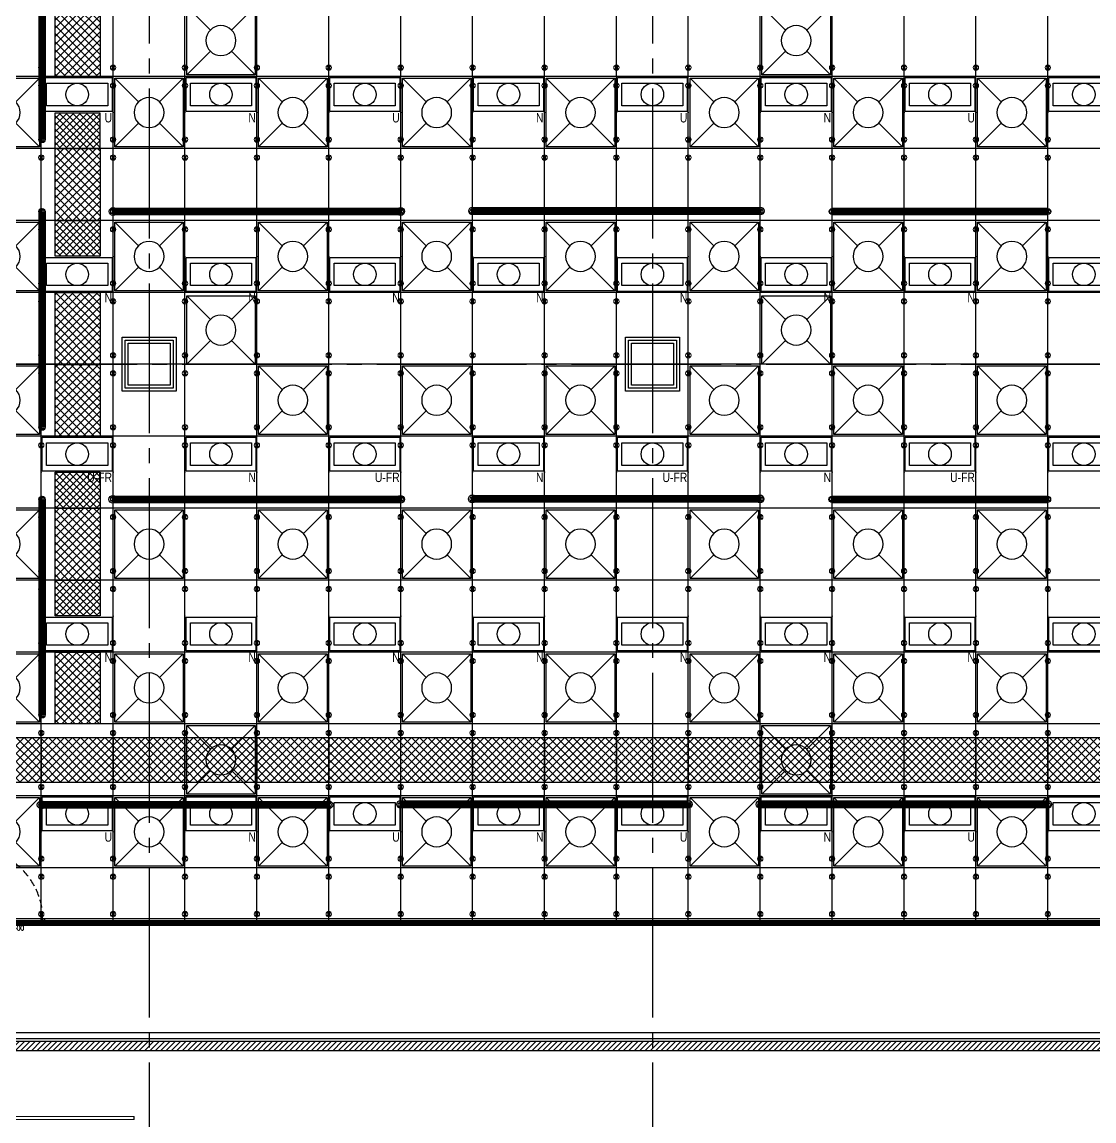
# Model space of a CAD drawing. Extents: x -17313 to 41501, y -1010 to 11880.
# Drawn here: x 20788 to 22577, y 1737 to 3571 of the extents above; entities that cross this region are included whole.
import ezdxf
from ezdxf.enums import TextEntityAlignment as Align

# ---------------------------------------------------------------- set-up
doc = ezdxf.new("R2010")
doc.units = 0
doc.header["$LTSCALE"] = 100
doc.linetypes.add('188K-SM-03-F10-ARCH-PA-Y2257103$0$AP5A-SM-03-F20-ARCH-PA-Y2230801+Y2230803$0$ALL-PA-TXT-Y2221201$0$DASHED', pattern=[19.05, 12.7, -6.35])
doc.linetypes.add('X-S-FAB-L10$0$COL-CEN-LIN', pattern=[3.25, 2.5, -0.25, 0.25, -0.25])
for name, color, linetype in [('0-xref', 8, 'Continuous'), ('188K-SM-03-F10-ARCH-CEIL-Y2257103$0$K-CEIL-4.2', 8, 'Continuous'), ('188K-SM-03-F10-ARCH-CEIL-Y2257103$0$K-CEIL-4.2-AREA', 8, 'Continuous'), ('188K-SM-03-F10-ARCH-PA-Y2257103$0$K-Door', 53, 'Continuous'), ('188K-SM-03-F10-ARCH-PA-Y2257103$0$K-P1S-4.2-單抗', 53, 'Continuous'), ('188K-SM-03-F10-ARCH-PA-Y2257103$0$K-岩棉 2hr 7.5-非抗', 53, 'Continuous'), ('188K-SM-06-F10-ELEC-LIGHT-Y2257103$0$E-LIGHT(W)-N', 253, 'Continuous'), ('188K-SM-06-F10-ELEC-LIGHT-Y2257103$0$E-LIGHT(W)-U FR', 253, 'Continuous'), ('188K-SM-06-F10-ELEC-LIGHT-Y2257103$0$E-LIGHT(W)-U XLPE', 253, 'Continuous'), ('188K-SM-06-F10-HVAC-FFU-Y2257103$0$AC-FFU-ULPA', 254, 'Continuous'), ('188K-SM-07-F15-ARCH-CATW-Y2257103$0$K-安全母索', 6, 'Continuous'), ('188K-SM-07-F15-ARCH-CATW-Y2257103$0$K-扶手', 160, 'Continuous'), ('188K-SM-07-F15-ARCH-CATW-Y2257103$0$K-貓道板-主走道', 171, 'Continuous'), ('188K-SM-07-F15-ARCH-CATW-Y2257103$0$K-貓道板-主走道VS燈具', 171, 'Continuous'), ('X-S-FAB-L10$0$0-DIM-TXT', 8, 'Continuous'), ('X-S-FAB-L10$0$BLOCK', 8, 'Continuous'), ('X-S-FAB-L10$0$CCL', 8, 'X-S-FAB-L10$0$COL-CEN-LIN'), ('X-S-FAB-L10$0$COL-S', 8, 'Continuous'), ('X-S-FAB-L10$0$HR', 8, 'Continuous'), ('X-S-FAB-L10$0$WALL_188K_IN', 8, 'Continuous')]:
    doc.layers.add(name, color=color, linetype=linetype)
doc.layers.add('188K-SM-03-F10-ARCH-CEIL-Y2257103$0$K-吊點-標準', color=8, linetype='Continuous', lineweight=9)
doc.layers.add('188K-SM-06-F10-ELEC-LIGHT-Y2257103$0$Defpoints-CAS', color=253, linetype='Continuous', plot=False)
doc.styles.add('188K-SM-03-F10-ARCH-PA-Y2257103$0$AP5A-SM-03-F20-ARCH-PA-Y2230801+Y2230803$0$ALL-PA-TXT-Y2221201$0$Standard', font='txt.shx', dxfattribs={"bigfont": 'chineset.shx'})
doc.styles.add('188K-SM-06-F10-ELEC-LIGHT-Y2257103$0$Standard', font='arial.ttf')
doc.styles.add('X-S-FAB-L10$0$CHINA', font='simplex.shx', dxfattribs={"width": 0.75, "bigfont": 'chineset.shx'})
doc.styles.add('X-S-FAB-L10$0$Standard', font='', dxfattribs={"width": 0.8})
doc.styles.add('X-S-FAB-L10$0$TG_NOTE_TEXT', font='simplex.shx', dxfattribs={"width": 0.75, "bigfont": 'chineset.shx'})
doc.styles.get('X-S-FAB-L10$0$Standard').set_extended_font_data('Microsoft JhengHei')
doc.linetypes.add('188K-SM-07-F15-ARCH-CATW-Y2257103$0$FENCELINE1', pattern='A,6.35,-2.54,[133,ltypeshp.shx,S=2.54,R=0,X=-2.54,Y=0],-2.54,25.4', length=36.83)

# ---------------------------------------------------------------- blocks, each defined once
blk = doc.blocks.new('X-S-FAB-L10$0$FAB2-L05')
at = {"layer": 'X-S-FAB-L10$0$CCL'}
for p, q in [((-5160, 11005), (-5160, 0)), ((-4320, 11005), (-4320, 0)), ((-26880, 3720), (1210, 3720))]:
    blk.add_line(p, q, dxfattribs=at)
at = {"layer": 'X-S-FAB-L10$0$COL-S'}
for points in [[(-5195, 3755), (-5125, 3755), (-5125, 3685), (-5195, 3685)], [(-4355, 3755), (-4285, 3755), (-4285, 3685), (-4355, 3685)]]:
    blk.add_lwpolyline(points, close=True, dxfattribs=at)
blk = doc.blocks.new('X-S-FAB-L10')
at = {"layer": 'X-S-FAB-L10$0$WALL_188K_IN'}
h = blk.add_hatch(dxfattribs=at)
h.set_pattern_fill('LINE', color=256, scale=2, angle=45)
h.set_pattern_definition([(45, (24216.6165, 1855), (-4.490128, 4.490128), [])])
h.paths.add_polyline_path([(17075, 1855), (24315, 1855), (24315, 1870), (17075, 1870)])
at = {"layer": 'X-S-FAB-L10$0$COL-S'}
for p, q in [((20965, 3035), (21035, 3035)), ((20965, 2965), (20965, 3035)), ((21035, 3035), (21035, 2965)), ((21805, 3035), (21875, 3035)), ((21805, 2965), (21805, 3035)), ((21875, 3035), (21875, 2965)), ((21035, 2965), (20965, 2965)), ((21875, 2965), (21805, 2965))]:
    blk.add_line(p, q, dxfattribs=at)
at = {"layer": 'X-S-FAB-L10$0$HR', "lineweight": 0}
for p, q in [((17215, 1745), (20975, 1745)), ((17220, 1740), (20975, 1740))]:
    blk.add_line(p, q, dxfattribs=at)
at = {"layer": 'X-S-FAB-L10$0$HR'}
blk.add_line((20975, 1740), (20975, 1745), dxfattribs=at)
at = {"layer": 'X-S-FAB-L10$0$WALL_188K_IN'}
blk.add_lwpolyline([(17075, 1855), (24315, 1855), (24315, 1870), (17075, 1870)], close=True, dxfattribs=at)
at = {"layer": 'X-S-FAB-L10$0$BLOCK'}
blk.add_blockref('X-S-FAB-L10$0$FAB2-L05', (26160, -720), dxfattribs=at)
at = {"style": 'X-S-FAB-L10$0$TG_NOTE_TEXT', "width": 0.5, "flags": 1}
for p in [(7463.3, 9020), (18268.3, 8649), (11197.8, 4800.2), (16485.8, 4800.2), (25420.3, 2635), (13360, 320, 0), (7463.3, -33.3)]:
    blk.add_attdef('WH', text='', height=20, dxfattribs=at).set_placement(p, align=Align.BOTTOM_LEFT)
at = {"width": 0.5}
for style, p in [('X-S-FAB-L10$0$TG_NOTE_TEXT', (7585, 9020)), ('X-S-FAB-L10$0$TG_NOTE_TEXT', (18390, 8649)), ('X-S-FAB-L10$0$TG_NOTE_TEXT', (11117.5, 4813.5)), ('X-S-FAB-L10$0$TG_NOTE_TEXT', (16607.5, 4813.5)), ('X-S-FAB-L10$0$TG_NOTE_TEXT', (25350, 2635)), ('X-S-FAB-L10$0$Standard', (13129.4, 325, 0)), ('X-S-FAB-L10$0$TG_NOTE_TEXT', (7585, -20))]:
    blk.add_attdef('DESC', text='', height=10, dxfattribs=dict(at, style=style)).set_placement(p, align=Align.BOTTOM_LEFT)
for tag, style, p in [('TYPE', 'X-S-FAB-L10$0$TG_NOTE_TEXT', (7619.3, 9020)), ('NO', 'X-S-FAB-L10$0$TG_NOTE_TEXT', (7650.1, 9020)), ('TYPE', 'X-S-FAB-L10$0$TG_NOTE_TEXT', (18424.2, 8649)), ('NO', 'X-S-FAB-L10$0$TG_NOTE_TEXT', (18455, 8649)), ('NO', 'X-S-FAB-L10$0$TG_NOTE_TEXT', (11088.6, 4813.5)), ('TYPE', 'X-S-FAB-L10$0$TG_NOTE_TEXT', (11151.8, 4813.5)), ('TYPE', 'X-S-FAB-L10$0$TG_NOTE_TEXT', (16641.8, 4813.5)), ('NO', 'X-S-FAB-L10$0$TG_NOTE_TEXT', (16672.6, 4813.5)), ('NO', 'X-S-FAB-L10$0$TG_NOTE_TEXT', (25313, 2635)), ('TYPE', 'X-S-FAB-L10$0$TG_NOTE_TEXT', (25350, 2635)), ('NO', 'X-S-FAB-L10$0$Standard', (13100, 320, 0)), ('TYPE', 'X-S-FAB-L10$0$Standard', (13129.4, 320, 0)), ('TYPE', 'X-S-FAB-L10$0$TG_NOTE_TEXT', (7619.3, -20)), ('NO', 'X-S-FAB-L10$0$TG_NOTE_TEXT', (7650.1, -20))]:
    blk.add_attdef(tag, text='', height=10, dxfattribs=dict(at, style=style)).set_placement(p, align=Align.BOTTOM_RIGHT)
at = {"style": 'X-S-FAB-L10$0$TG_NOTE_TEXT', "width": 0.5, "flags": 1}
for rotation, p in [(180, (43, 7480)), (180, (943, 7480)), (90, (24310, 3717.8)), (270, (17080, 1711.7))]:
    blk.add_attdef('WH', text='', height=20, rotation=rotation, dxfattribs=at).set_placement(p, align=Align.BOTTOM_LEFT)
at = {"width": 0.5}
for rotation, style, p in [(180, 'X-S-FAB-L10$0$Standard', (317.6, 7480)), (180, 'X-S-FAB-L10$0$Standard', (1217.6, 7480)), (90, 'X-S-FAB-L10$0$TG_NOTE_TEXT', (24310, 3647.5)), (270, 'X-S-FAB-L10$0$TG_NOTE_TEXT', (17080, 1605))]:
    blk.add_attdef('DESC', text='', height=10, rotation=rotation, dxfattribs=dict(at, style=style)).set_placement(p, align=Align.BOTTOM_LEFT)
for tag, rotation, style, p in [('TYPE', 180, 'X-S-FAB-L10$0$Standard', (317.6, 7480)), ('NO', 180, 'X-S-FAB-L10$0$Standard', (347, 7480)), ('TYPE', 180, 'X-S-FAB-L10$0$Standard', (1217.6, 7480)), ('NO', 180, 'X-S-FAB-L10$0$Standard', (1247, 7480)), ('TYPE', 90, 'X-S-FAB-L10$0$TG_NOTE_TEXT', (24310, 3647.5)), ('NO', 90, 'X-S-FAB-L10$0$TG_NOTE_TEXT', (24310, 3610.5)), ('TYPE', 270, 'X-S-FAB-L10$0$TG_NOTE_TEXT', (17080, 1605)), ('NO', 270, 'X-S-FAB-L10$0$TG_NOTE_TEXT', (17080, 1573))]:
    blk.add_attdef(tag, text='', height=10, rotation=rotation, dxfattribs=dict(at, style=style)).set_placement(p, align=Align.BOTTOM_RIGHT)
at = {"layer": 'X-S-FAB-L10$0$0-DIM-TXT', "style": 'X-S-FAB-L10$0$CHINA', "width": 0.75}
for p in [(667.4, 7855.1, -2689.4), (22627.4, 6728.8), (25644.7, 6728.8), (24778.8, 5569.1), (1118.3, 4980), (417.8, 4594.6), (23874.8, 4355), (22927.4, 4330.1), (23749.9, 3901.4), (417.8, 3765.2), (1118.3, 3730), (417.8, 3115.8), (536.9, 2227.8), (16909, 1782.7), (888.4, 880.5), (16977.4, 750), (18878.8, 750), (25641.2, 553.2), (21364, 526.9)]:
    blk.add_attdef('HIG', text='', height=80, dxfattribs=at).set_placement(p, align=Align.MIDDLE_LEFT)
blk = doc.blocks.new('188K-SM-03-F10-ARCH-CEIL-Y2257103$0$A$C2CA95053')
h = blk.add_hatch(color=256)
edge = h.paths.add_edge_path()
edge.add_arc((0, 0), 0.5, 0, 360)
for p, q in [((3.2, 3.2), (-3.2, -3.2)), ((3.2, -3.2), (-3.2, 3.2))]:
    blk.add_line(p, q)
blk.add_lwpolyline([(-1.6, 2.5), (-1.6, -2.5), (1.6, -2.5), (1.6, 2.5)], close=True)
for radius in [4.5, 0.5]:
    blk.add_circle((0, 0), radius)
blk = doc.blocks.new('188K-SM-03-F10-ARCH-CEIL-Y2257103$0$天花板吊點-附調整片 - 3_8_螺桿吊架 100 mm 高調整片-V1-1FL')
blk.add_blockref('188K-SM-03-F10-ARCH-CEIL-Y2257103$0$A$C2CA95053', (0, 0))
blk = doc.blocks.new('188K-SM-03-F10-ARCH-CEIL-Y2257103')
at = {"layer": '188K-SM-03-F10-ARCH-CEIL-Y2257103$0$K-CEIL-4.2'}
for p, q in [((20820, 2067.7), (20820, 7317.2)), ((20940, 2067.7), (20940, 7317.2)), ((21060, 2067.7), (21060, 7317.2)), ((21180, 2067.7), (21180, 7317.2)), ((21300, 2067.7), (21300, 5952.2)), ((21420, 2067.7), (21420, 5952.2)), ((21540, 2067.7), (21540, 5952.2)), ((21660, 2067.7), (21660, 5952.2)), ((21780, 2067.7), (21780, 5952.2)), ((21900, 2067.7), (21900, 5952.2)), ((22020, 2067.7), (22020, 5952.2)), ((22140, 2067.7), (22140, 5952.2)), ((22260, 2067.7), (22260, 5952.2)), ((22380, 2067.7), (22380, 5952.2)), ((22500, 2067.7), (22500, 5952.2)), ((24297.2, 3480), (1850, 3480)), ((24297.2, 3360), (1847.7, 3360)), ((24297.2, 3240), (1847.7, 3240)), ((24297.2, 3120), (1847.7, 3120)), ((24297.2, 3000), (1847.7, 3000)), ((24297.2, 2880), (1847.7, 2880)), ((24297.2, 2760), (1847.7, 2760)), ((24297.2, 2640), (1847.7, 2640)), ((24297.2, 2520), (1847.7, 2520)), ((24297.2, 2400), (1847.7, 2400)), ((24297.2, 2280), (6382.5, 2280)), ((24297.2, 2160), (6382.5, 2160))]:
    blk.add_line(p, q, dxfattribs=at)
at = {"layer": '188K-SM-03-F10-ARCH-CEIL-Y2257103$0$K-CEIL-4.2-AREA', "elevation": 0}
blk.add_lwpolyline([(19317.2, 7317.2), (21180, 7317.2), (21180, 5952.2), (24297.2, 5952.2), (24297.2, 5582.7), (23572.2, 5582.7), (23572.2, 5037.7), (23502.2, 5037.7), (23502.2, 4552.7), (23467.2, 4552.7), (23467.2, 3569.7), (24297.2, 3569.7), (24297.2, 2067.7), (16747.2, 2067.7)], dxfattribs=at)
at = {"layer": '188K-SM-03-F10-ARCH-CEIL-Y2257103$0$K-CEIL-4.2-AREA'}
for points in [[(20965, 3035), (21035, 3035), (21035, 2965), (20965, 2965)], [(21805, 3035), (21875, 3035), (21875, 2965), (21805, 2965)]]:
    blk.add_lwpolyline(points, close=True, dxfattribs=at)
at = {"layer": '188K-SM-03-F10-ARCH-CEIL-Y2257103$0$K-吊點-標準', "color": 170, "lineweight": 18, "rotation": 179.9999999999997}
for p in [(20820, 3495), (20940, 3495), (21060, 3495), (21180, 3495), (21300, 3495), (21420, 3495), (21540, 3495), (21660, 3495), (21780, 3495), (21900, 3495), (22020, 3495), (22140, 3495), (22260, 3495), (22380, 3495), (22500, 3495), (20820, 3465), (20940, 3465), (21060, 3465), (21180, 3465), (21300, 3465), (21420, 3465), (21540, 3465), (21660, 3465), (21780, 3465), (21900, 3465), (22020, 3465), (22140, 3465), (22260, 3465), (22380, 3465), (22500, 3465), (20820, 3375), (20940, 3375), (21060, 3375), (21180, 3375), (21300, 3375), (21420, 3375), (21540, 3375), (21660, 3375), (21780, 3375), (21900, 3375), (22020, 3375), (22140, 3375), (22260, 3375), (22380, 3375), (22500, 3375), (20820, 3345), (20940, 3345), (21060, 3345), (21180, 3345), (21300, 3345), (21420, 3345), (21540, 3345), (21660, 3345), (21780, 3345), (21900, 3345), (22020, 3345), (22140, 3345), (22260, 3345), (22380, 3345), (22500, 3345), (20820, 3255), (20940, 3255), (21060, 3255), (21180, 3255), (21300, 3255), (21420, 3255), (21540, 3255), (21660, 3255), (21780, 3255), (21900, 3255), (22020, 3255), (22140, 3255), (22260, 3255), (22380, 3255), (22500, 3255), (20820, 3225), (20940, 3225), (21060, 3225), (21180, 3225), (21300, 3225), (21420, 3225), (21540, 3225), (21660, 3225), (21780, 3225), (21900, 3225), (22020, 3225), (22140, 3225), (22260, 3225), (22380, 3225), (22500, 3225), (20820, 3135), (20940, 3135), (21060, 3135), (21180, 3135), (21300, 3135), (21420, 3135), (21540, 3135), (21660, 3135), (21780, 3135), (21900, 3135), (22020, 3135), (22140, 3135), (22260, 3135), (22380, 3135), (22500, 3135), (20820, 3105), (20940, 3105), (21060, 3105), (21180, 3105), (21300, 3105), (21420, 3105), (21540, 3105), (21660, 3105), (21780, 3105), (21900, 3105), (22020, 3105), (22140, 3105), (22260, 3105), (22380, 3105), (22500, 3105), (20820, 3015), (20940, 3015), (21060, 3015), (21180, 3015), (21300, 3015), (21420, 3015), (21540, 3015), (21660, 3015), (21780, 3015), (21900, 3015), (22020, 3015), (22140, 3015), (22260, 3015), (22380, 3015), (22500, 3015), (20820, 2985), (20940, 2985), (21060, 2985), (21180, 2985), (21300, 2985), (21420, 2985), (21540, 2985), (21660, 2985), (21780, 2985), (21900, 2985), (22020, 2985), (22140, 2985), (22260, 2985), (22380, 2985), (22500, 2985), (20820, 2895), (20940, 2895), (21060, 2895), (21180, 2895), (21300, 2895), (21420, 2895), (21540, 2895), (21660, 2895), (21780, 2895), (21900, 2895), (22020, 2895), (22140, 2895), (22260, 2895), (22380, 2895), (22500, 2895), (20820, 2865), (20940, 2865), (21060, 2865), (21180, 2865), (21300, 2865), (21420, 2865), (21540, 2865), (21660, 2865), (21780, 2865), (21900, 2865), (22020, 2865), (22140, 2865), (22260, 2865), (22380, 2865), (22500, 2865), (20820, 2775), (20940, 2775), (21060, 2775), (21180, 2775), (21300, 2775), (21420, 2775), (21540, 2775), (21660, 2775), (21780, 2775), (21900, 2775), (22020, 2775), (22140, 2775), (22260, 2775), (22380, 2775), (22500, 2775), (20820, 2745), (20940, 2745), (21060, 2745), (21180, 2745), (21300, 2745), (21420, 2745), (21540, 2745), (21660, 2745), (21780, 2745), (21900, 2745), (22020, 2745), (22140, 2745), (22260, 2745), (22380, 2745), (22500, 2745), (20820, 2655), (20940, 2655), (21060, 2655), (21180, 2655), (21300, 2655), (21420, 2655), (21540, 2655), (21660, 2655), (21780, 2655), (21900, 2655), (22020, 2655), (22140, 2655), (22260, 2655), (22380, 2655), (22500, 2655), (20820, 2625), (20940, 2625), (21060, 2625), (21180, 2625), (21300, 2625), (21420, 2625), (21540, 2625), (21660, 2625), (21780, 2625), (21900, 2625), (22020, 2625), (22140, 2625), (22260, 2625), (22380, 2625), (22500, 2625), (20820, 2535), (20940, 2535), (21060, 2535), (21180, 2535), (21300, 2535), (21420, 2535), (21540, 2535), (21660, 2535), (21780, 2535), (21900, 2535), (22020, 2535), (22140, 2535), (22260, 2535), (22380, 2535), (22500, 2535), (20820, 2505), (20940, 2505), (21060, 2505), (21180, 2505), (21300, 2505), (21420, 2505), (21540, 2505), (21660, 2505), (21780, 2505), (21900, 2505), (22020, 2505), (22140, 2505), (22260, 2505), (22380, 2505), (22500, 2505), (20820, 2415), (20940, 2415), (21060, 2415), (21180, 2415), (21300, 2415), (21420, 2415), (21540, 2415), (21660, 2415), (21780, 2415), (21900, 2415), (22020, 2415), (22140, 2415), (22260, 2415), (22380, 2415), (22500, 2415), (20820, 2385), (20940, 2385), (21060, 2385), (21180, 2385), (21300, 2385), (21420, 2385), (21540, 2385), (21660, 2385), (21780, 2385), (21900, 2385), (22020, 2385), (22140, 2385), (22260, 2385), (22380, 2385), (22500, 2385), (20820, 2295), (20940, 2295), (21060, 2295), (21180, 2295), (21300, 2295), (21420, 2295), (21540, 2295), (21660, 2295), (21780, 2295), (21900, 2295), (22020, 2295), (22140, 2295), (22260, 2295), (22380, 2295), (22500, 2295), (20820, 2265), (20940, 2265), (21060, 2265), (21180, 2265), (21300, 2265), (21420, 2265), (21540, 2265), (21660, 2265), (21780, 2265), (21900, 2265), (22020, 2265), (22140, 2265), (22260, 2265), (22380, 2265), (22500, 2265), (20820, 2175), (20940, 2175), (21060, 2175), (21180, 2175), (21300, 2175), (21420, 2175), (21540, 2175), (21660, 2175), (21780, 2175), (21900, 2175), (22020, 2175), (22140, 2175), (22260, 2175), (22380, 2175), (22500, 2175), (20820, 2145), (20940, 2145), (21060, 2145), (21180, 2145), (21300, 2145), (21420, 2145), (21540, 2145), (21660, 2145), (21780, 2145), (21900, 2145), (22020, 2145), (22140, 2145), (22260, 2145), (22380, 2145), (22500, 2145), (20820, 2082.7, 0), (20940, 2082.7, 0), (21060, 2082.7, 0), (21180, 2082.7, 0), (21300, 2082.7, 0), (21420, 2082.7, 0), (21540, 2082.7, 0), (21660, 2082.7, 0), (21780, 2082.7, 0), (21900, 2082.7, 0), (22020, 2082.7, 0), (22140, 2082.7, 0), (22260, 2082.7, 0), (22380, 2082.7, 0), (22500, 2082.7, 0)]:
    blk.add_blockref('188K-SM-03-F10-ARCH-CEIL-Y2257103$0$天花板吊點-附調整片 - 3_8_螺桿吊架 100 mm 高調整片-V1-1FL', p, dxfattribs=at)
blk = doc.blocks.new('188K-SM-06-F10-HVAC-FFU-Y2257103$0$H-FU-U-12x12')
for p, q in [((423, 777), (28, 1172)), ((777, 777), (1172, 1172)), ((28, 28), (423, 423)), ((1172, 28), (777, 423))]:
    blk.add_line(p, q)
blk.add_lwpolyline([(1172, 28), (1172, 1172), (28, 1172), (28, 28)], close=True)
blk.add_circle((600, 600), 250)
blk = doc.blocks.new('188K-SM-06-F10-HVAC-FFU-Y2257103')
at = {"layer": '188K-SM-06-F10-HVAC-FFU-Y2257103$0$AC-FFU-ULPA', "xscale": -0.09999999999999432, "yscale": 0.09999999999999432, "zscale": 0.09999999999999432}
for p in [(21180, 3480), (22140, 3480), (20820, 3360), (21060, 3360), (21300, 3360), (21540, 3360), (21780, 3360), (22020, 3360), (22260, 3360), (22500, 3360), (20820, 3120), (21060, 3120), (21300, 3120), (21540, 3120), (21780, 3120), (22020, 3120), (22260, 3120), (22500, 3120), (21180, 2997.2), (22140, 2997.2), (20820, 2880), (21300, 2880), (21540, 2880), (21780, 2880), (22020, 2880), (22260, 2880), (22500, 2880), (20820, 2640), (21060, 2640), (21300, 2640), (21540, 2640), (21780, 2640), (22020, 2640), (22260, 2640), (22500, 2640), (20820, 2400), (21060, 2400), (21300, 2400), (21540, 2400), (21780, 2400), (22020, 2400), (22260, 2400), (22500, 2400), (21180, 2280), (22140, 2280), (20820, 2160), (21060, 2160), (21300, 2160), (21540, 2160), (21780, 2160), (22020, 2160), (22260, 2160), (22500, 2160)]:
    blk.add_blockref('188K-SM-06-F10-HVAC-FFU-Y2257103$0$H-FU-U-12x12', p, dxfattribs=at)
blk = doc.blocks.new('*U267')
for points in [[(-58.3, -28.3), (-58.3, 28.3), (58.3, 28.3), (58.3, -28.3)], [(-51, -18.8), (-51, 18.8), (51, 18.8), (51, -18.8)]]:
    blk.add_lwpolyline(points, close=True)
blk.add_circle((0, 0), 18.8)
at = {"layer": '188K-SM-06-F10-ELEC-LIGHT-Y2257103$0$Defpoints-CAS'}
for p in [(-60, 30), (60, 30), (-60, -30), (60, -30)]:
    blk.add_point(p, dxfattribs=at)
at = {"style": '188K-SM-06-F10-ELEC-LIGHT-Y2257103$0$Standard', "width": 0.8}
blk.add_text('N', height=15.5, dxfattribs=at).set_placement((58.3, -38.7), align=Align.MIDDLE_RIGHT)
blk = doc.blocks.new('*U445')
at = {"layer": '188K-SM-06-F10-ELEC-LIGHT-Y2257103$0$E-LIGHT(W)-N'}
blk.add_blockref('*U267', (0, 8.3), dxfattribs=at)
blk = doc.blocks.new('*U444')
at = {"color": 0, "linetype": 'ByBlock', "lineweight": -2, "transparency": 16777216}
for p in [(5760, 0), (6240, 0), (6720, 0), (7200, 0)]:
    blk.add_blockref('*U445', p, dxfattribs=at)
blk = doc.blocks.new('*U266')
for points in [[(-58.3, -28.3), (-58.3, 28.3), (58.3, 28.3), (58.3, -28.3)], [(-51, -18.8), (-51, 18.8), (51, 18.8), (51, -18.8)]]:
    blk.add_lwpolyline(points, close=True)
blk.add_circle((0, 0), 18.8)
at = {"layer": '188K-SM-06-F10-ELEC-LIGHT-Y2257103$0$Defpoints-CAS'}
for p in [(-60, 30), (60, 30), (-60, -30), (60, -30)]:
    blk.add_point(p, dxfattribs=at)
at = {"style": '188K-SM-06-F10-ELEC-LIGHT-Y2257103$0$Standard', "width": 0.8}
blk.add_text('U', height=15.5, dxfattribs=at).set_placement((58.3, -38.7), align=Align.MIDDLE_RIGHT)
blk = doc.blocks.new('*U447')
at = {"layer": '188K-SM-06-F10-ELEC-LIGHT-Y2257103$0$E-LIGHT(W)-U XLPE'}
blk.add_blockref('*U266', (0, 8.3), dxfattribs=at)
blk = doc.blocks.new('*U446')
at = {"color": 0, "linetype": 'ByBlock', "lineweight": -2, "transparency": 16777216}
for p in [(5760, 0), (6240, 0), (6720, 0), (7200, 0)]:
    blk.add_blockref('*U447', p, dxfattribs=at)
blk = doc.blocks.new('*U453')
at = {"layer": '188K-SM-06-F10-ELEC-LIGHT-Y2257103$0$E-LIGHT(W)-N'}
blk.add_blockref('*U267', (0, 8.3), dxfattribs=at)
blk = doc.blocks.new('*U452')
at = {"color": 0, "linetype": 'ByBlock', "lineweight": -2, "transparency": 16777216}
for p in [(5760, 0), (6000, 0), (6240, 0), (6480, 0), (6720, 0), (6960, 0), (7200, 0), (7440, 0)]:
    blk.add_blockref('*U453', p, dxfattribs=at)
blk = doc.blocks.new('*U258')
for points in [[(-58.3, -28.3), (-58.3, 28.3), (58.3, 28.3), (58.3, -28.3)], [(-51, -18.8), (-51, 18.8), (51, 18.8), (51, -18.8)]]:
    blk.add_lwpolyline(points, close=True)
blk.add_circle((0, 0), 18.8)
at = {"layer": '188K-SM-06-F10-ELEC-LIGHT-Y2257103$0$Defpoints-CAS'}
for p in [(-60, 30), (60, 30), (-60, -30), (60, -30)]:
    blk.add_point(p, dxfattribs=at)
at = {"style": '188K-SM-06-F10-ELEC-LIGHT-Y2257103$0$Standard', "width": 0.8}
blk.add_text('U-FR', height=15.53, dxfattribs=at).set_placement((58.3, -38.7), align=Align.MIDDLE_RIGHT)
blk = doc.blocks.new('*U455')
at = {"layer": '188K-SM-06-F10-ELEC-LIGHT-Y2257103$0$E-LIGHT(W)-U FR'}
blk.add_blockref('*U258', (0, 8.3), dxfattribs=at)
blk = doc.blocks.new('*U454')
at = {"color": 0, "linetype": 'ByBlock', "lineweight": -2, "transparency": 16777216}
for p in [(5760, 0), (6240, 0), (6720, 0), (7200, 0)]:
    blk.add_blockref('*U455', p, dxfattribs=at)
blk = doc.blocks.new('*U449')
at = {"layer": '188K-SM-06-F10-ELEC-LIGHT-Y2257103$0$E-LIGHT(W)-N'}
blk.add_blockref('*U267', (0, 8.3), dxfattribs=at)
blk = doc.blocks.new('*U448')
at = {"color": 0, "linetype": 'ByBlock', "lineweight": -2, "transparency": 16777216}
for p in [(5760, 0), (6240, 0), (6720, 0), (7200, 0)]:
    blk.add_blockref('*U449', p, dxfattribs=at)
blk = doc.blocks.new('*U451')
at = {"layer": '188K-SM-06-F10-ELEC-LIGHT-Y2257103$0$E-LIGHT(W)-N'}
blk.add_blockref('*U267', (0, 8.3), dxfattribs=at)
blk = doc.blocks.new('*U450')
at = {"color": 0, "linetype": 'ByBlock', "lineweight": -2, "transparency": 16777216}
for p in [(5760, 0), (6000, 0), (6240, 0), (6480, 0), (6720, 0), (6960, 0), (7200, 0), (7440, 0)]:
    blk.add_blockref('*U451', p, dxfattribs=at)
blk = doc.blocks.new('*U457')
at = {"layer": '188K-SM-06-F10-ELEC-LIGHT-Y2257103$0$E-LIGHT(W)-N'}
blk.add_blockref('*U267', (0, 8.3), dxfattribs=at)
blk = doc.blocks.new('*U456')
at = {"color": 0, "linetype": 'ByBlock', "lineweight": -2, "transparency": 16777216}
for p in [(5760, 0), (6240, 0), (6720, 0), (7200, 0)]:
    blk.add_blockref('*U457', p, dxfattribs=at)
blk = doc.blocks.new('*U459')
at = {"layer": '188K-SM-06-F10-ELEC-LIGHT-Y2257103$0$E-LIGHT(W)-U XLPE'}
blk.add_blockref('*U266', (0, 8.3), dxfattribs=at)
blk = doc.blocks.new('*U458')
at = {"color": 0, "linetype": 'ByBlock', "lineweight": -2, "transparency": 16777216}
for p in [(5760, 0), (6240, 0), (6720, 0), (7200, 0)]:
    blk.add_blockref('*U459', p, dxfattribs=at)
blk = doc.blocks.new('188K-SM-06-F10-ELEC-LIGHT-Y2257103')
for name, p in [('*U446', (15120, 3441.7)), ('*U444', (15360, 3441.7)), ('*U452', (15120, 3141.7)), ('*U454', (15120, 2841.7)), ('*U448', (15360, 2841.7)), ('*U450', (15120, 2541.7)), ('*U458', (15120, 2241.7)), ('*U456', (15360, 2241.7))]:
    blk.add_blockref(name, p)
blk = doc.blocks.new('188K-SM-03-F10-ARCH-PA-Y2257103$0$單開庫板門-1200x2400)圓型拉環鎖+輔助鎖)')
at = {"ltscale": 0.1}
for p, q in [((26008.6, -11403.6), (26004.5, -11403.6)), ((26004.5, -11403.6), (26004.5, -11414.1)), ((26008.6, -11414.1), (26008.6, -11403.6)), ((26004.5, -11414.1), (26004.5, -11415.3)), ((26004.5, -11414.1), (26008.6, -11414.1)), ((26004.5, -11415.4), (26004.6, -11415.5)), ((26008.6, -11414), (26004.6, -11414)), ((26004.6, -11414.3), (26004.6, -11414.2)), ((26004.6, -11415.3), (26004.6, -11414.5)), ((26004.7, -11414.1), (26006.5, -11414.1)), ((26005.1, -11414.4), (26004.7, -11414.4)), ((26004.7, -11414.5), (26005.1, -11414.5)), ((26004.7, -11414.5), (26004.7, -11506)), ((26004.7, -11506), (26004.7, -11414.5)), ((26004.7, -11414.5), (26004.7, -11414.5)), ((26004.7, -11415.4), (26004.7, -11415.3)), ((26005.2, -11414.4), (26005.2, -11414.4)), ((26006.5, -11414.1), (26006.6, -11414.1)), ((26006.6, -11414.1), (26006.6, -11414.1)), ((26006.6, -11414.1), (26008.4, -11414.1)), ((26008.4, -11414.4), (26008, -11414.4)), ((26008, -11414.4), (26008, -11414.4)), ((26008, -11414.5), (26008.4, -11414.5)), ((26008.4, -11506), (26008.4, -11414.5)), ((26008.4, -11414.5), (26008.4, -11414.5)), ((26008.4, -11414.5), (26008.4, -11506)), ((26008.4, -11415.3), (26008.4, -11415.4)), ((26008.5, -11414.2), (26008.5, -11414.3)), ((26008.5, -11414.5), (26008.5, -11415.3)), ((26008.5, -11415.5), (26008.6, -11415.4)), ((26008.6, -11415.3), (26008.6, -11414.1)), ((26008.6, -11506.4), (26004.5, -11506.4)), ((26004.5, -11506.4), (26004.5, -11518)), ((26004.7, -11506), (26004.7, -11506)), ((26008.4, -11506), (26008.4, -11506)), ((26008.6, -11518), (26008.6, -11506.4)), ((25999.5, -11519.7), (25999.5, -11523.2)), ((26002.5, -11519.1), (26000, -11519.1)), ((26000, -11523.7), (26002.4, -11523.7)), ((26002.4, -11523.7), (26004.1, -11522.6)), ((26002.9, -11518.5), (26002.6, -11518.5)), ((26002.6, -11518.5), (26002.6, -11521)), ((26002.6, -11521.9), (26002.6, -11519.3)), ((26002.6, -11521), (26002.9, -11521)), ((26003.4, -11521.9), (26002.6, -11521.9)), ((26002.9, -11521), (26002.9, -11518.5)), ((26003.3, -11522.2), (26003.3, -11522)), ((26003.3, -11522), (26003.4, -11522)), ((26004, -11522.2), (26003.3, -11522.2)), ((26008.3, -11517.5), (26003.6, -11517.5)), ((26003.6, -11517.5), (26003.6, -11517.7)), ((26003.6, -11517.7), (26008.3, -11517.7)), ((26004.1, -11521.9), (26003.9, -11521.9)), ((26003.9, -11522), (26004, -11522)), ((26004, -11522), (26004, -11522.2)), ((26004.2, -11522.4), (26004.2, -11521.9)), ((26004.5, -11518), (26008.6, -11518)), ((26008.3, -11517.7), (26008.3, -11517.5)), ((26114.8, -11521.9), (26115.1, -11521.9)), ((26114.8, -11522.4), (26114.8, -11521.9)), ((26114.9, -11522), (26114.9, -11522.2)), ((26115.1, -11522), (26114.9, -11522)), ((26114.9, -11522.2), (26115.7, -11522.2)), ((26116.6, -11523.7), (26114.9, -11522.6)), ((26115.5, -11521.9), (26116.3, -11521.9)), ((26115.7, -11522), (26115.5, -11522)), ((26115.7, -11522.2), (26115.7, -11522)), ((26116.3, -11521.9), (26116.3, -11519.3)), ((26116.5, -11519.1), (26119, -11519.1)), ((26119, -11523.7), (26116.6, -11523.7)), ((26119.5, -11519.7), (26119.5, -11523.2))]:
    blk.add_line(p, q, dxfattribs=at)
blk.add_lwpolyline([(26006.6, -11506.4), (26006.5, -11506.3), (26004.7, -11506.3, -0.414214), (26004.6, -11506.3), (26004.6, -11506.1, -0.414214), (26004.7, -11506.1), (26005.1, -11506.1, 0.414214), (26005.2, -11506.1), (26005.2, -11506, 0.414214), (26005.1, -11506), (26004.7, -11506, -0.414214), (26004.6, -11506), (26004.6, -11505.2, -0.414214), (26004.7, -11505.2), (26004.7, -11505.2, 0.414214), (26004.7, -11505.2), (26004.7, -11505, 0.72636), (26004.6, -11505), (26004.5, -11505.1, 0.158507), (26004.5, -11505.2), (26004.5, -11506.4, 0.414214), (26004.6, -11506.5), (26008.6, -11506.5, 0.414214), (26008.6, -11506.4), (26008.6, -11505.2, 0.158507), (26008.6, -11505.1), (26008.5, -11505, 0.72636), (26008.4, -11505), (26008.4, -11505.2, 0.414214), (26008.5, -11505.2, -0.414214), (26008.5, -11505.2), (26008.5, -11506, -0.414214), (26008.4, -11506), (26008, -11506, 0.414214), (26008, -11506), (26008, -11506.1, 0.414214), (26008, -11506.1), (26008.4, -11506.1, -0.414214), (26008.5, -11506.1), (26008.5, -11506.3, -0.414214), (26008.4, -11506.3), (26006.6, -11506.3)], format="xyb", close=True, dxfattribs=at)
for points in [[(25999.5, -11518.9), (25999.5, -11523.9)], [(26119.5, -11518.9), (26119.5, -11523.9)]]:
    blk.add_lwpolyline(points)
at = {"linetype": '188K-SM-03-F10-ARCH-PA-Y2257103$0$AP5A-SM-03-F20-ARCH-PA-Y2230801+Y2230803$0$ALL-PA-TXT-Y2221201$0$DASHED', "ltscale": 0.01}
blk.add_arc((26001.1, -11518.7), 115.3, 359.8531, 85.8135, dxfattribs=at)
at = {"ltscale": 0.1}
for centre, radius, start, end in [((26004.6, -11414.1), 0.0313, 90, 180), ((26004.6, -11415.3), 0.0313, 180, 216.0274), ((26004.7, -11414.2), 0.0313, 90, 180), ((26004.7, -11414.3), 0.0313, 180, 270), ((26004.7, -11414.5), 0.0313, 90, 180), ((26004.7, -11415.3), 0.0209, 180, 270), ((26004.7, -11415.4), 0.0313, 216.0274, 360), ((26004.7, -11415.3), 0.0209, 360, 90), ((26005.1, -11414.4), 0.0313, 270, 0), ((26005.1, -11414.4), 0.0313, 0, 90), ((26008, -11414.4), 0.0313, 90, 180), ((26008, -11414.4), 0.0313, 180, 270), ((26008.4, -11414.2), 0.0313, 360, 90), ((26008.4, -11414.3), 0.0313, 270, 0), ((26008.4, -11414.5), 0.0313, 0, 90), ((26008.5, -11415.3), 0.0209, 90, 180), ((26008.5, -11415.4), 0.0313, 180, 323.9726), ((26008.5, -11415.3), 0.0209, 270, 360), ((26008.6, -11414.1), 0.0313, 360, 90), ((26008.6, -11415.3), 0.0313, 323.9726, 360)]:
    blk.add_arc(centre, radius, start, end, dxfattribs=at)
for centre, major_axis, start_param, end_param in [((26000, -11519.7), (0.369, -0.369), 2.356194, 3.926991), ((26000, -11523.2), (-0.369, -0.369), 5.497787, 7.068583), ((26002.5, -11519.3), (0.111, -0.111), 7.068583, 8.63938), ((26003.4, -11521.9), (-0.0369, -0.0369), 0.785398, 3.926991), ((26003.9, -11521.9), (-0.0369, -0.0369), 3.926991, 7.068583), ((26004.1, -11521.9), (0.0369, -0.0369), 7.068583, 8.63938), ((26003.9, -11522.4), (0.221, -0.221), 6.162283, 7.068583), ((26114.8, -11521.9), (-0.0369, -0.0369), -2.356194, -0.785398), ((26115.1, -11522.4), (-0.221, -0.221), -0.785398, 0.120903), ((26115.1, -11521.9), (0.0369, -0.0369), -0.785398, 2.356194), ((26115.5, -11521.9), (0.0369, -0.0369), 2.356194, 5.497787), ((26116.5, -11519.3), (-0.111, -0.111), -2.356194, -0.785398), ((26119, -11519.7), (-0.369, -0.369), 2.356194, 3.926991), ((26119, -11523.2), (0.369, -0.369), -0.785398, 0.785398)]:
    blk.add_ellipse(centre, major_axis=major_axis, ratio=1, start_param=start_param, end_param=end_param, dxfattribs=at)
at = {"ltscale": 0.1, "extrusion": (0, 0, -1)}
blk.add_ellipse((26003.1, -11517.9), major_axis=(-0.516, 0.516), ratio=1, start_param=5.497787, end_param=11.780972, dxfattribs=at)
at = {"color": 8, "ltscale": 0.1, "style": '188K-SM-03-F10-ARCH-PA-Y2257103$0$AP5A-SM-03-F20-ARCH-PA-Y2230801+Y2230803$0$ALL-PA-TXT-Y2221201$0$Standard', "width": 0.85}
blk.add_text('1200*2400', height=8, dxfattribs=at).set_placement((26058.4, -11534.4), align=Align.MIDDLE_CENTER)
blk = doc.blocks.new('188K-SM-03-F10-ARCH-PA-Y2257103')
at = {"layer": '188K-SM-03-F10-ARCH-PA-Y2257103$0$K-P1S-4.2-單抗'}
for p, q in [((24300, 2075), (17090, 2075, 0)), ((24300, 2070, 0), (17090, 2070, 0))]:
    blk.add_line(p, q, dxfattribs=at)
for points in [[(20955, 3045), (21045, 3045), (21045, 2955), (20955, 2955)], [(21795, 3045), (21885, 3045), (21885, 2955), (21795, 2955)], [(20960, 3040), (21040, 3040), (21040, 2960), (20960, 2960)], [(21800, 3040), (21880, 3040), (21880, 2960), (21800, 2960)]]:
    blk.add_lwpolyline(points, close=True, dxfattribs=at)
at = {"layer": '188K-SM-03-F10-ARCH-PA-Y2257103$0$K-岩棉 2hr 7.5-非抗'}
for p, q in [((17075, 1885, 0), (24315, 1885, 0)), ((17075, 1875, 0), (24315, 1875))]:
    blk.add_line(p, q, dxfattribs=at)
at = {"layer": '188K-SM-03-F10-ARCH-PA-Y2257103$0$K-Door'}
blk.add_blockref('188K-SM-03-F10-ARCH-PA-Y2257103$0$單開庫板門-1200x2400)圓型拉環鎖+輔助鎖)', (-5294, 13593.9, 0), dxfattribs=at)
blk = doc.blocks.new('188K-SM-07-F15-ARCH-CATW-Y2257103$0$貓道板-749x1196.5(主走道)')
h = blk.add_hatch()
h.set_pattern_fill('ANSI37', color=256, scale=30)
h.set_pattern_definition([(45, (0.75, 3e-16), (-67.352, 67.352), []), (135, (0.75, 3e-16), (-67.352, -67.352), [])])
h.paths.add_polyline_path([(-1199, 0), (-1199, 750), (-1, 750), (-1, 0)])
blk.add_lwpolyline([(-1199, 0), (-1199, 750), (-1, 750), (-1, 0)], close=True)
blk = doc.blocks.new('188K-SM-07-F15-ARCH-CATW-Y2257103$0$貓道板-749x596.5(主走道VS燈具)')
h = blk.add_hatch()
h.set_pattern_fill('ANSI37', color=256, scale=25)
h.paths.add_polyline_path([(-598.25, 0), (-598.25, 749), (-1.75, 749), (-1.75, 0)])
blk.add_lwpolyline([(-598.25, 0), (-598.25, 749), (-1.75, 749), (-1.75, 0)], close=True)
blk = doc.blocks.new('188K-SM-07-F15-ARCH-CATW-Y2257103$0$母索-3.6')
at = {"const_width": 13}
blk.add_lwpolyline([(0, 0), (0, 360)], dxfattribs=at)
for centre in [(0, 360, 0), (0, 0)]:
    blk.add_circle(centre, 5)
blk = doc.blocks.new('188K-SM-07-F15-ARCH-CATW-Y2257103$0$母索-4.8')
at = {"const_width": 13}
blk.add_lwpolyline([(0, 0), (480, 0)], dxfattribs=at)
for centre in [(0, 0), (480, 0)]:
    blk.add_circle(centre, 6.5)
blk = doc.blocks.new('188K-SM-07-F15-ARCH-CATW-Y2257103')
at = {"layer": '188K-SM-07-F15-ARCH-CATW-Y2257103$0$K-扶手', "linetype": '188K-SM-07-F15-ARCH-CATW-Y2257103$0$FENCELINE1', "ltscale": 0.03, "const_width": 10}
blk.add_lwpolyline([(20700, 2067.7), (23700, 2067.7)], dxfattribs=at)
at = {"layer": '188K-SM-07-F15-ARCH-CATW-Y2257103$0$K-安全母索'}
for name, p in [('188K-SM-07-F15-ARCH-CATW-Y2257103$0$母索-3.6', (20821.7, 3374.9)), ('188K-SM-07-F15-ARCH-CATW-Y2257103$0$母索-3.6', (20821.7, 2894.9, 0)), ('188K-SM-07-F15-ARCH-CATW-Y2257103$0$母索-4.8', (20940, 3255)), ('188K-SM-07-F15-ARCH-CATW-Y2257103$0$母索-4.8', (21540, 3255.8)), ('188K-SM-07-F15-ARCH-CATW-Y2257103$0$母索-3.6', (20821.7, 2414.9, 0)), ('188K-SM-07-F15-ARCH-CATW-Y2257103$0$母索-4.8', (20939.6, 2774.6)), ('188K-SM-07-F15-ARCH-CATW-Y2257103$0$母索-4.8', (21539.6, 2775.4)), ('188K-SM-07-F15-ARCH-CATW-Y2257103$0$母索-4.8', (20820, 2265, 0)), ('188K-SM-07-F15-ARCH-CATW-Y2257103$0$母索-4.8', (21419.8, 2265.8, 0)), ('188K-SM-07-F15-ARCH-CATW-Y2257103$0$母索-4.8', (22019.8, 2265.8, 0))]:
    blk.add_blockref(name, p, dxfattribs=at)
at = {"layer": '188K-SM-07-F15-ARCH-CATW-Y2257103$0$K-安全母索', "rotation": 270}
for p in [(22140, 3255), (22139.6, 2774.6)]:
    blk.add_blockref('188K-SM-07-F15-ARCH-CATW-Y2257103$0$母索-3.6', p, dxfattribs=at)
at = {"layer": '188K-SM-07-F15-ARCH-CATW-Y2257103$0$K-貓道板-主走道', "xscale": 0.1, "yscale": 0.1, "zscale": 0.1}
for p, rotation in [((20843.2, 3480), 269.9999999999999), ((20843.2, 3240), 269.9999999999999), ((20843.2, 3000), 269.9999999999999), ((20843.2, 2880), 269.9999999999999), ((20843.2, 2640), 269.9999999999999), ((20843.2, 2400), 269.9999999999999), ((20700, 2377.5), 180), ((20820, 2377.5), 180), ((20940, 2377.5), 180), ((21060, 2377.5), 180), ((21180, 2377.5), 180), ((21300, 2377.5), 180), ((21420, 2377.5), 180), ((21540, 2377.5), 180), ((21660, 2377.5), 180), ((21780, 2377.5), 180), ((21900, 2377.5), 180), ((22020, 2377.5), 180), ((22140, 2377.5), 180), ((22260, 2377.5), 180), ((22380, 2377.5), 180), ((22500, 2377.5), 180)]:
    blk.add_blockref('188K-SM-07-F15-ARCH-CATW-Y2257103$0$貓道板-749x1196.5(主走道)', p, dxfattribs=dict(at, rotation=rotation))
at = {"layer": '188K-SM-07-F15-ARCH-CATW-Y2257103$0$K-貓道板-主走道VS燈具', "xscale": 0.1, "yscale": 0.1, "zscale": 0.1, "rotation": 270}
for p in [(20843.2, 3360), (20843.3, 3180), (20843.3, 2760), (20843.3, 2580)]:
    blk.add_blockref('188K-SM-07-F15-ARCH-CATW-Y2257103$0$貓道板-749x596.5(主走道VS燈具)', p, dxfattribs=at)

msp = doc.modelspace()

# ---------------------------------------------------------------- block references
at = {"layer": '0-xref'}
for name in ['X-S-FAB-L10', '188K-SM-06-F10-ELEC-LIGHT-Y2257103', '188K-SM-03-F10-ARCH-PA-Y2257103', '188K-SM-03-F10-ARCH-CEIL-Y2257103', '188K-SM-07-F15-ARCH-CATW-Y2257103', '188K-SM-06-F10-HVAC-FFU-Y2257103']:
    msp.add_blockref(name, (0, 0), dxfattribs=at)

doc.saveas('drawing.dxf')
